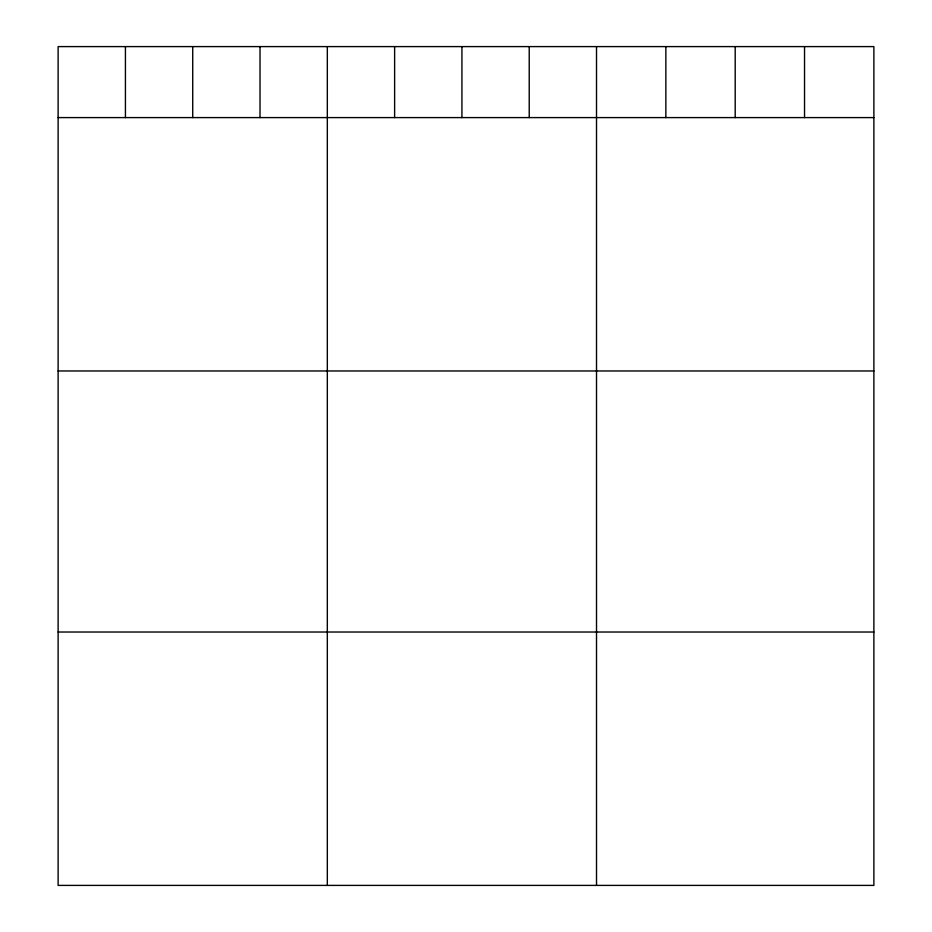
<?xml version="1.0" encoding="UTF-8"?>
<svg xmlns="http://www.w3.org/2000/svg" width="932" height="932" viewBox="0 0 932 932"><rect width="100%" height="100%" fill="white"/><g stroke="black" fill="none" stroke-linecap="round" stroke-linejoin="round"><path stroke-width="1.4" d="M873.878 117.595L873.878 885.4L58.122 885.4L58.122 46.6L873.878 46.6L873.878 117.595L58.122 117.595M58.122 370.971L873.878 370.971M58.122 632.024L873.878 632.024M804.537 46.6L804.537 117.595M735.197 46.6L735.197 117.595M665.856 46.6L665.856 117.595M596.515 46.6L596.515 885.4M529.225 46.6L529.225 117.595M461.923 46.6L461.923 117.595M394.62 46.6L394.62 117.595M327.318 46.6L327.318 885.4M260.016 46.6L260.016 117.595M192.726 46.6L192.726 117.595M125.424 46.6L125.424 117.595"/></g></svg>
